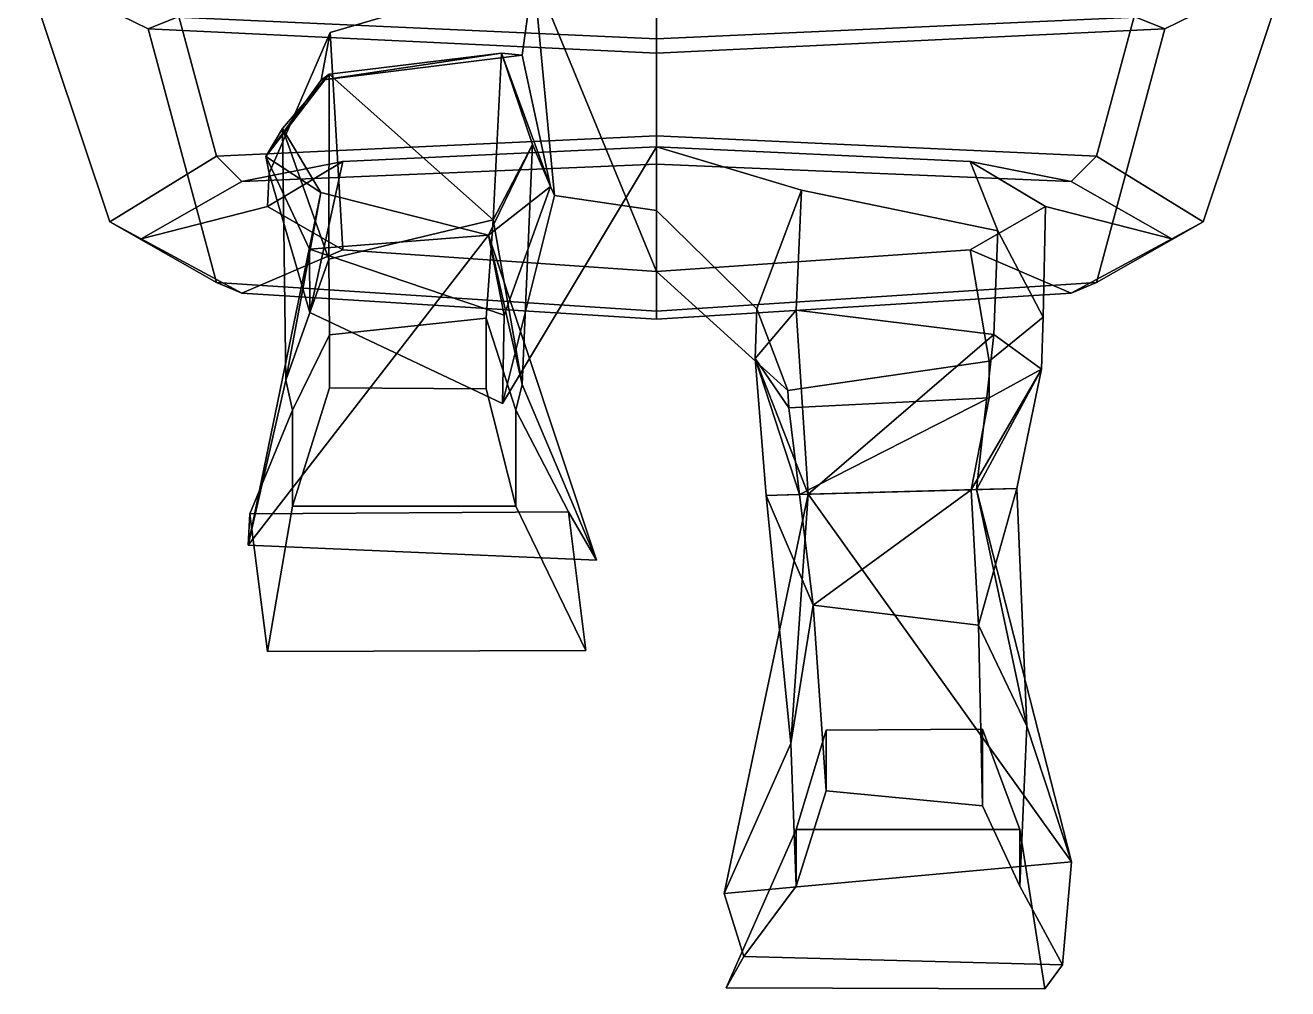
# Model space of a CAD drawing. Extents: x -202 to 186, y -153 to 377.
# Drawn here: x -135 to 131.3, y -152.9 to 50.2 of the extents above; entities that cross this region are included whole.
import ezdxf

# ---------------------------------------------------------------- set-up
doc = ezdxf.new("R2010")
doc.units = 0

msp = doc.modelspace()

# ---------------------------------------------------------------- linework, layer by layer
for points in [[(-102.970985, 51.918831, 70.095016), (-1.823219, 47.381996, 99.37072), (-1.82322, 99.892586, 116.469711)], [(99.324547, 51.918831, 70.095016), (-1.82322, 99.892586, 116.469711), (-1.823219, 47.381996, 99.37072)], [(-94.619286, 22.609612, -103.99823), (-109.071838, 76.074287, -91.579376), (-1.823437, 81.28994, -124.638718), (-1.823216, 26.885643, -137.277344)], [(90.972862, 22.609619, -103.99823), (-1.823216, 26.885643, -137.277344), (-1.823437, 81.28994, -124.638718), (105.425392, 76.074287, -91.579376)], [(-117.154106, 8.743088, -15.600055), (-134.986893, 62.207771, -3.181203), (-109.071838, 76.074287, -91.579376), (-94.619286, 22.609612, -103.99823)], [(113.507683, 8.743095, -15.600055), (90.972862, 22.609619, -103.99823), (105.425392, 76.074287, -91.579376), (131.340439, 62.207771, -3.181203)], [(-134.986893, 62.207771, -3.181203), (-109.071838, 49.473717, 77.997475), (-102.970985, 51.918831, 70.095016), (-127.360825, 63.370872, -2.911034)], [(-109.071838, 49.473717, 77.997475), (-134.986893, 62.207771, -3.181203), (-117.154106, 8.743088, -15.600055), (-94.619286, -3.990952, 65.578621)], [(-30.165615, 43.910469, 2.958091), (-27.75177, 61.284218, 14.89924), (-70.677238, 48.659813, 0.993253), (-72.537941, 38.670158, -2.995011)], [(-1.823216, -1.70356, 66.68425), (-67.99353, 2.902847, 43.149052), (-70.677238, 48.659813, 0.993253), (-27.75177, 61.284218, 14.89924)], [(-30.165615, 43.910469, 2.958091), (-24.163782, 16.256561, -8.104267), (-23.329893, 14.303978, -17.542612), (-27.75177, 61.284218, 14.89924)], [(-1.823216, 11.174583, -15.413036), (-1.823216, -1.70356, 66.68425), (-27.75177, 61.284218, 14.89924), (-23.329893, 14.303978, -17.542612)], [(105.425392, 49.473732, 77.997475), (90.972862, -3.990944, 65.578621), (113.507683, 8.743095, -15.600055), (131.340439, 62.207771, -3.181203)], [(131.340439, 62.207771, -3.181203), (123.714401, 63.370888, -2.911034), (99.324547, 51.918831, 70.095016), (105.425392, 49.473732, 77.997475)], [(-1.823219, 44.329918, 111.075012), (-1.823219, 47.381996, 99.37072), (-102.970985, 51.918831, 70.095016), (-109.071838, 49.473717, 77.997475)], [(-1.823219, 44.329918, 111.075012), (105.425392, 49.473732, 77.997475), (99.324547, 51.918831, 70.095016), (-1.823219, 47.381996, 99.37072)], [(-1.823216, -10.089134, 98.434479), (-1.823219, 44.329918, 111.075012), (-109.071838, 49.473717, 77.997475), (-94.619286, -3.990952, 65.578621)], [(-72.537941, 38.670158, -2.995011), (-70.677238, 48.659813, 0.993253), (-83.508446, 19.008423, -19.565096), (-84.253563, 22.52916, -10.800913)], [(-67.99353, 2.902847, 43.149052), (-83.87191, 11.999825, -14.843575), (-83.508446, 19.008423, -19.565096), (-70.677238, 48.659813, 0.993253)], [(-1.823216, -10.089134, 98.434479), (90.972862, -3.990944, 65.578621), (105.425392, 49.473732, 77.997475), (-1.823219, 44.329918, 111.075012)], [(-34.520206, 44.33593, 33.515781), (-30.165615, 43.910469, 2.958091), (-72.537941, 38.670158, -2.995011)], [(-34.520206, 44.33593, 33.515781), (-72.537941, 38.670158, -2.995011), (-70.84201, 39.915077, 27.517427)], [(-36.265617, 9.2005, 33.441689), (-34.520206, 44.33593, 33.515781), (-70.84201, 39.915077, 27.517427)], [(-36.265617, 9.2005, 33.441689), (-27.96283, 25.066124, 17.116095), (-34.520206, 44.33593, 33.515781)], [(-34.520206, 44.33593, 33.515781), (-27.96283, 25.066124, 17.116095), (-24.163782, 16.256561, -8.104267)], [(-34.520206, 44.33593, 33.515781), (-24.163782, 16.256561, -8.104267), (-30.165615, 43.910469, 2.958091)], [(-70.84201, 39.915077, 27.517427), (-72.537941, 38.670158, -2.995011), (-84.253563, 22.52916, -10.800913)], [(-70.84201, 39.915077, 27.517427), (-84.253563, 22.52916, -10.800913), (-80.742577, 28.436195, 16.932127)], [(-70.92984, 0.920509, 26.855946), (-70.84201, 39.915077, 27.517427), (-80.742577, 28.436195, 16.932127)], [(-70.92984, 0.920509, 26.855946), (-36.265617, 9.2005, 33.441689), (-70.84201, 39.915077, 27.517427)], [(-94.619286, 22.609612, -103.99823), (-1.823216, 26.885643, -137.277344), (-1.823215, 20.951477, -122.963631), (-89.314209, 17.303207, -93.481537)], [(-80.742577, 28.436195, 16.932127), (-84.253563, 22.52916, -10.800913), (-72.603127, 14.992989, 5.70193)], [(-79.985802, -24.573929, 16.763811), (-70.92984, 0.920509, 26.855946), (-80.742577, 28.436195, 16.932127)], [(-79.985802, -24.573929, 16.763811), (-80.742577, 28.436195, 16.932127), (-72.603127, 14.992989, 5.70193)], [(90.972862, 22.609619, -103.99823), (85.66777, 17.303215, -93.481537), (-1.823215, 20.951477, -122.963631), (-1.823216, 26.885643, -137.277344)], [(-89.314209, 17.303207, -93.481537), (-1.823215, 20.951477, -122.963631), (-1.823216, 24.568794, -100.800247), (-67.99353, 21.503983, -75.431976)], [(-67.99353, 21.503983, -75.431976), (-1.823216, 24.568794, -100.800247), (-34.334656, -29.51606, -56.541107), (-74.956116, -10.360374, -45.442974)], [(-27.96283, 25.066124, 17.116095), (-37.22961, 5.99427, -0.046521), (-24.163782, 16.256561, -8.104267)], [(-30.128416, -25.504097, 15.273065), (-37.22961, 5.99427, -0.046521), (-27.96283, 25.066124, 17.116095)], [(-30.128416, -25.504097, 15.273065), (-27.96283, 25.066124, 17.116095), (-36.265617, 9.2005, 33.441689)], [(-1.823216, 24.568794, -100.800247), (-1.823216, 11.174583, -15.413036), (-23.329893, 14.303978, -17.542612), (-34.334656, -29.51606, -56.541107)], [(64.347099, 21.50399, -75.431976), (70.198524, 6.865623, -59.346889), (28.763121, 15.471298, -80.035912), (-1.823216, 24.568794, -100.800247)], [(85.66777, 17.303215, -93.481537), (64.347099, 21.50399, -75.431976), (-1.823216, 24.568794, -100.800247), (-1.823215, 20.951477, -122.963631)], [(19.347656, -9.572632, -22.800467), (-1.823216, 11.174583, -15.413036), (-1.823216, 24.568794, -100.800247), (28.763121, 15.471298, -80.035912)], [(-117.154106, 8.743088, -15.600055), (-94.619286, 22.609612, -103.99823), (-89.314209, 17.303207, -93.481537), (-110.522766, 5.214935, -16.419579)], [(-110.522766, 5.214935, -16.419579), (-89.314209, 17.303207, -93.481537), (-67.99353, 21.503983, -75.431976), (-83.87191, 11.999825, -14.843575)], [(-84.253563, 22.52916, -10.800913), (-83.508446, 19.008423, -19.565096), (-74.956116, -10.360374, -45.442974), (-74.991165, 3.033516, -18.153757)], [(-72.603127, 14.992989, 5.70193), (-84.253563, 22.52916, -10.800913), (-74.991165, 3.033516, -18.153757)], [(-83.87191, 11.999825, -14.843575), (-67.99353, 21.503983, -75.431976), (-74.956116, -10.360374, -45.442974), (-83.508446, 19.008423, -19.565096)], [(80.225487, 11.999825, -14.843575), (79.758163, -11.319817, -22.049332), (70.198524, 6.865623, -59.346889), (64.347099, 21.50399, -75.431976)], [(106.876335, 5.214943, -16.419579), (80.225487, 11.999825, -14.843575), (64.347099, 21.50399, -75.431976), (85.66777, 17.303215, -93.481537)], [(113.507683, 8.743095, -15.600055), (106.876335, 5.214943, -16.419579), (85.66777, 17.303215, -93.481537), (90.972862, 22.609619, -103.99823)], [(-37.22961, 5.99427, -0.046521), (-33.9398, -10.915138, -20.36305), (-24.163782, 16.256561, -8.104267)], [(-24.163782, 16.256561, -8.104267), (-33.9398, -10.915138, -20.36305), (-34.334656, -29.51606, -56.541107), (-23.329893, 14.303978, -17.542612)], [(-87.956757, -59.409286, -0.69424), (-79.985802, -24.573929, 16.763811), (-72.603127, 14.992989, 5.70193)], [(-87.956757, -59.409286, -0.69424), (-72.603127, 14.992989, 5.70193), (-37.22961, 5.99427, -0.046521)], [(-72.603127, 14.992989, 5.70193), (-74.991165, 3.033516, -18.153757), (-37.22961, 5.99427, -0.046521)], [(18.983122, -20.067711, -29.831137), (19.347656, -9.572632, -22.800467), (28.763121, 15.471298, -80.035912), (27.655624, -9.819618, -54.579739)], [(69.315895, -14.946175, -45.402878), (27.655624, -9.819618, -54.579739), (28.763121, 15.471298, -80.035912), (70.198524, 6.865623, -59.346889)], [(-89.314209, -6.237114, 56.586475), (-110.522766, 5.214935, -16.419579), (-83.87191, 11.999825, -14.843575), (-67.99353, 2.902847, 43.149052)], [(19.347656, -9.572632, -22.800467), (25.911226, -26.77356, 35.207619), (-1.823216, -1.70356, 66.68425), (-1.823216, 11.174583, -15.413036)], [(64.347099, 2.902855, 43.149052), (68.344795, -20.593536, 15.561406), (79.758163, -11.319817, -22.049332), (80.225487, 11.999825, -14.843575)], [(85.66777, -6.237106, 56.586475), (64.347099, 2.902855, 43.149052), (80.225487, 11.999825, -14.843575), (106.876335, 5.214943, -16.419579)], [(-94.619286, -3.990952, 65.578621), (-117.154106, 8.743088, -15.600055), (-110.522766, 5.214935, -16.419579), (-89.314209, -6.237114, 56.586475)], [(-36.265617, 9.2005, 33.441689), (-70.92984, 0.920509, 26.855946), (-70.777412, -15.041092, 59.914795), (-37.787899, -11.50634, 60.209774)], [(-30.128416, -25.504097, 15.273065), (-36.265617, 9.2005, 33.441689), (-37.787899, -11.50634, 60.209774), (-31.473774, -30.899788, 66.286011)], [(90.972862, -3.990944, 65.578621), (85.66777, -6.237106, 56.586475), (106.876335, 5.214943, -16.419579), (113.507683, 8.743095, -15.600055)], [(-14.496903, -62.521477, -4.334751), (-87.956757, -59.409286, -0.69424), (-37.22961, 5.99427, -0.046521)], [(-37.22961, 5.99427, -0.046521), (-74.991165, 3.033516, -18.153757), (-33.9398, -10.915138, -20.36305)], [(-14.496903, -62.521477, -4.334751), (-37.22961, 5.99427, -0.046521), (-30.128416, -25.504097, 15.273065)], [(79.38504, -22.251694, -28.892221), (69.315895, -14.946175, -45.402878), (70.198524, 6.865623, -59.346889), (79.758163, -11.319817, -22.049332)], [(-1.823215, -11.769569, 85.630905), (-89.314209, -6.237114, 56.586475), (-67.99353, 2.902847, 43.149052), (-1.823216, -1.70356, 66.68425)], [(-74.991165, 3.033516, -18.153757), (-74.956116, -10.360374, -45.442974), (-34.334656, -29.51606, -56.541107), (-33.9398, -10.915138, -20.36305)], [(-1.823216, -1.70356, 66.68425), (25.911226, -26.77356, 35.207619), (68.344795, -20.593536, 15.561406), (64.347099, 2.902855, 43.149052)], [(-1.823215, -11.769569, 85.630905), (-1.823216, -1.70356, 66.68425), (64.347099, 2.902855, 43.149052), (85.66777, -6.237106, 56.586475)], [(-79.985802, -24.573929, 16.763811), (-78.613716, -30.899788, 66.286011), (-70.777412, -15.041092, 59.914795), (-70.92984, 0.920509, 26.855946)], [(-1.823216, -10.089134, 98.434479), (-94.619286, -3.990952, 65.578621), (-89.314209, -6.237114, 56.586475), (-1.823215, -11.769569, 85.630905)], [(-1.823216, -10.089134, 98.434479), (-1.823215, -11.769569, 85.630905), (85.66777, -6.237106, 56.586475), (90.972862, -3.990944, 65.578621)], [(26.122732, -30.451157, -5.864836), (25.911226, -26.77356, 35.207619), (19.347656, -9.572632, -22.800467), (18.983122, -20.067711, -29.831137)], [(30.143888, -48.64814, -49.427582), (18.983122, -20.067711, -29.831137), (27.655624, -9.819618, -54.579739)], [(30.143888, -48.64814, -49.427582), (27.655624, -9.819618, -54.579739), (69.315895, -14.946175, -45.402878)], [(-37.787903, -26.406349, 121.343689), (-37.787899, -11.50634, 60.209774), (-70.777412, -15.041092, 59.914795), (-70.777412, -26.237335, 121.419647)], [(-31.473774, -51.128967, 126.47583), (-31.473774, -30.899788, 66.286011), (-37.787899, -11.50634, 60.209774), (-37.787903, -26.406349, 121.343689)], [(68.319511, -28.356667, -13.73819), (79.38504, -22.251694, -28.892221), (79.758163, -11.319817, -22.049332), (68.344795, -20.593536, 15.561406)], [(-78.613716, -51.128967, 126.47583), (-70.777412, -26.237335, 121.419647), (-70.777412, -15.041092, 59.914795), (-78.613716, -30.899788, 66.286011)], [(65.714523, -47.67775, -40.506416), (30.143888, -48.64814, -49.427582), (69.315895, -14.946175, -45.402878)], [(65.714523, -47.67775, -40.506416), (69.315895, -14.946175, -45.402878), (79.38504, -22.251694, -28.892221)], [(28.313887, -48.729988, -2.931016), (26.122732, -30.451157, -5.864836), (18.983122, -20.067711, -29.831137)], [(28.313887, -48.729988, -2.931016), (18.983122, -20.067711, -29.831137), (21.316574, -48.906487, -25.861368)], [(21.316574, -48.906487, -25.861368), (18.983122, -20.067711, -29.831137), (30.143888, -48.64814, -49.427582)], [(26.122732, -30.451157, -5.864836), (68.319511, -28.356667, -13.73819), (68.344795, -20.593536, 15.561406), (25.911226, -26.77356, 35.207619)], [(64.525024, -47.730949, -10.283646), (79.38504, -22.251694, -28.892221), (68.319511, -28.356667, -13.73819)], [(64.525024, -47.730949, -10.283646), (74.159966, -47.45665, -24.706657), (79.38504, -22.251694, -28.892221)], [(74.159966, -47.45665, -24.706657), (65.714523, -47.67775, -40.506416), (79.38504, -22.251694, -28.892221)], [(-87.956757, -59.409286, -0.69424), (-87.594154, -52.785515, 57.13139), (-78.613716, -30.899788, 66.286011), (-79.985802, -24.573929, 16.763811)], [(-31.473774, -51.128967, 126.47583), (-37.787903, -26.406349, 121.343689), (-70.777412, -26.237335, 121.419647), (-78.613716, -51.128967, 126.47583)], [(-14.496903, -62.521477, -4.334751), (-30.128416, -25.504097, 15.273065), (-31.473774, -30.899788, 66.286011), (-20.410763, -52.377823, 53.501293)], [(28.313887, -48.729988, -2.931016), (68.319511, -28.356667, -13.73819), (26.122732, -30.451157, -5.864836)], [(28.313887, -48.729988, -2.931016), (64.525024, -47.730949, -10.283646), (68.319511, -28.356667, -13.73819)], [(-83.890282, -81.762764, 112.708458), (-78.613716, -51.128967, 126.47583), (-78.613716, -30.899788, 66.286011), (-87.594154, -52.785515, 57.13139)], [(-16.706888, -81.593727, 112.784424), (-20.410763, -52.377823, 53.501293), (-31.473774, -30.899788, 66.286011), (-31.473774, -51.128967, 126.47583)], [(31.221354, -72.003662, -10.777288), (64.525024, -47.730949, -10.283646), (28.313887, -48.729988, -2.931016)], [(85.688881, -126.151115, -56.999928), (30.143888, -48.64814, -49.427582), (65.714523, -47.67775, -40.506416)], [(66.126022, -76.245949, -18.860769), (64.525024, -47.730949, -10.283646), (31.221354, -72.003662, -10.777288)], [(66.126022, -76.245949, -18.860769), (74.159966, -47.45665, -24.706657), (64.525024, -47.730949, -10.283646)], [(76.277992, -97.568855, -33.580006), (65.714523, -47.67775, -40.506416), (74.159966, -47.45665, -24.706657)], [(85.688881, -126.151115, -56.999928), (65.714523, -47.67775, -40.506416), (76.277992, -97.568855, -33.580006)], [(76.277992, -97.568855, -33.580006), (74.159966, -47.45665, -24.706657), (66.126022, -76.245949, -18.860769)], [(12.452512, -132.77655, -60.325729), (26.529869, -101.166039, -34.691212), (30.143888, -48.64814, -49.427582)], [(12.452512, -132.77655, -60.325729), (30.143888, -48.64814, -49.427582), (85.688881, -126.151115, -56.999928)], [(26.529869, -101.166039, -34.691212), (21.316574, -48.906487, -25.861368), (30.143888, -48.64814, -49.427582)], [(31.221354, -72.003662, -10.777288), (28.313887, -48.729988, -2.931016), (21.316574, -48.906487, -25.861368)], [(26.529869, -101.166039, -34.691212), (31.221354, -72.003662, -10.777288), (21.316574, -48.906487, -25.861368)], [(-87.956757, -59.409286, -0.69424), (-14.496903, -62.521477, -4.334751), (-20.410763, -52.377823, 53.501293), (-87.594154, -52.785515, 57.13139)], [(-83.890282, -81.762764, 112.708458), (-87.594154, -52.785515, 57.13139), (-20.410763, -52.377823, 53.501293), (-16.706888, -81.593727, 112.784424)], [(-16.706888, -81.593727, 112.784424), (-31.473774, -51.128967, 126.47583), (-78.613716, -51.128967, 126.47583), (-83.890282, -81.762764, 112.708458)], [(26.529869, -101.166039, -34.691212), (27.673775, -131.250122, 4.189308), (33.987896, -111.190269, 5.930824), (31.221354, -72.003662, -10.777288)], [(31.221354, -72.003662, -10.777288), (33.987896, -111.190269, 5.930824), (66.977409, -114.317909, 4.328353), (66.126022, -76.245949, -18.860769)], [(76.277992, -97.568855, -33.580006), (66.126022, -76.245949, -18.860769), (66.977409, -114.317909, 4.328353), (74.813721, -131.250122, 4.189309)], [(27.673779, -119.320549, 60.324192), (33.987904, -98.345177, 46.267872), (33.987896, -111.190269, 5.930824), (27.673775, -131.250122, 4.189308)], [(27.673779, -119.320549, 60.324192), (74.813728, -119.320549, 60.324192), (66.977417, -98.159996, 46.274662), (33.987904, -98.345177, 46.267872)], [(33.987904, -98.345177, 46.267872), (66.977417, -98.159996, 46.274662), (66.977409, -114.317909, 4.328353), (33.987896, -111.190269, 5.930824)], [(74.813728, -119.320549, 60.324192), (74.813721, -131.250122, 4.189309), (66.977409, -114.317909, 4.328353), (66.977417, -98.159996, 46.274662)], [(85.688881, -126.151115, -56.999928), (76.277992, -97.568855, -33.580006), (74.813721, -131.250122, 4.189309), (83.794151, -147.853363, -12.447242)], [(12.452512, -132.77655, -60.325729), (16.610767, -146.111694, -15.619777), (27.673775, -131.250122, 4.189308), (26.529869, -101.166039, -34.691212)], [(12.906893, -152.698059, 59.100296), (80.090294, -152.88327, 59.093502), (74.813728, -119.320549, 60.324192), (27.673779, -119.320549, 60.324192)], [(12.906893, -152.698059, 59.100296), (27.673779, -119.320549, 60.324192), (27.673775, -131.250122, 4.189308), (16.610767, -146.111694, -15.619777)], [(80.090294, -152.88327, 59.093502), (83.794151, -147.853363, -12.447242), (74.813721, -131.250122, 4.189309), (74.813728, -119.320549, 60.324192)], [(85.688881, -126.151115, -56.999928), (83.794151, -147.853363, -12.447242), (16.610767, -146.111694, -15.619777), (12.452512, -132.77655, -60.325729)], [(80.090294, -152.88327, 59.093502), (12.906893, -152.698059, 59.100296), (16.610767, -146.111694, -15.619777), (83.794151, -147.853363, -12.447242)]]:
    msp.add_3dface(points)

doc.saveas('drawing.dxf')
